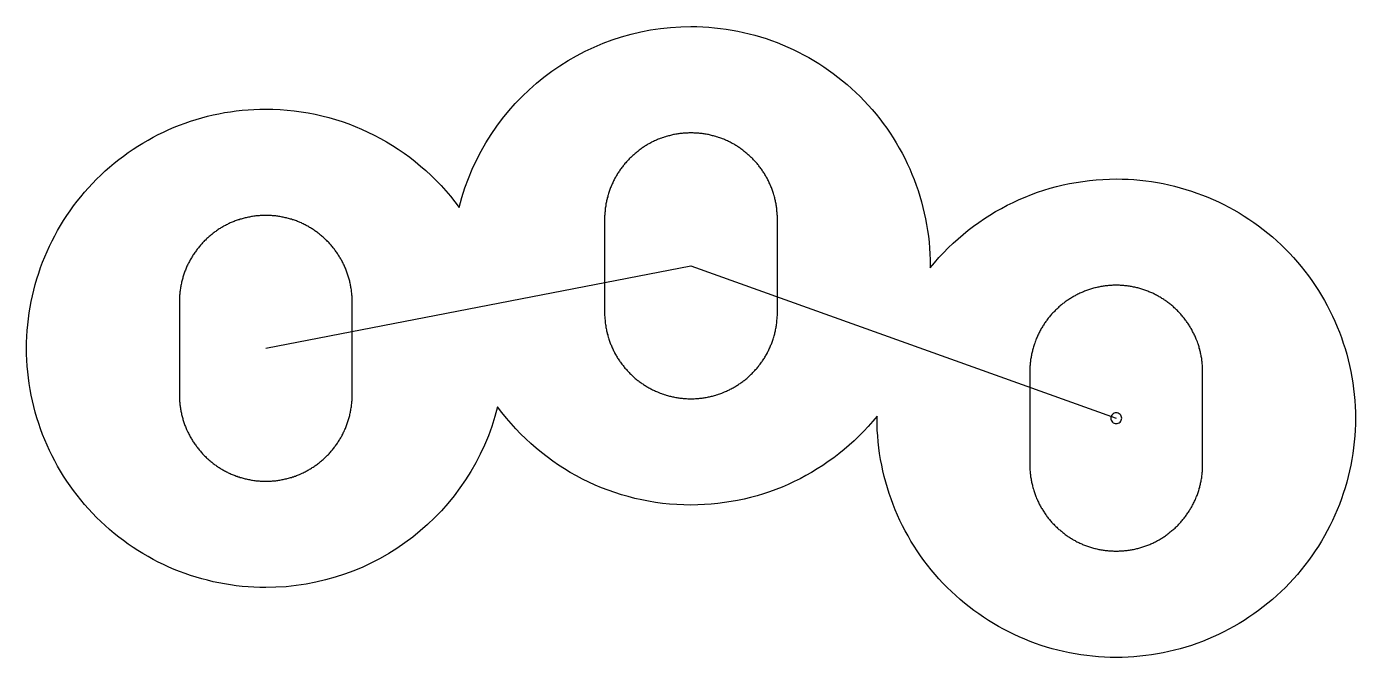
# Model space of a CAD drawing. Extents: x 1 to 174, y -78 to 96.
# Drawn here: x 73.9 to 173.9, y 38.2 to 85.6 of the extents above; entities that cross this region are included whole.
import ezdxf

# ---------------------------------------------------------------- set-up
doc = ezdxf.new("R2010")
doc.units = 0
doc.layers.add('LAYER_1', color=7, linetype='CONTINUOUS')

msp = doc.modelspace()

# ---------------------------------------------------------------- linework, layer by layer
at = {"layer": 'LAYER_1'}
for points in [[(123.91, 85.63, -0.414214), (141.91, 67.63), (141.91, 67.47, -0.226571), (155.91, 74.16, -0.414214), (173.91, 56.16, -0.414214), (155.91, 38.16, -0.414214), (137.91, 56.16), (137.91, 56.32, -0.226571), (123.91, 49.63, -0.239655), (109.36, 57.02, -0.343677), (91.91, 43.42, -0.414214), (73.91, 61.42, -0.414214), (91.91, 79.42, -0.239655), (106.46, 72.02, -0.343677)], [(155.91, 56.57, 0.414214), (155.5, 56.16, 0.414214), (155.91, 55.76, 0.414214), (156.32, 56.16, 0.414214)]]:
    msp.add_lwpolyline(points, format="xyb", close=True, dxfattribs=at)
for points in [[(130.41, 71.13), (130.41, 71.21), (130.41, 71.3), (130.41, 71.38), (130.4, 71.46), (130.4, 71.55), (130.39, 71.63), (130.38, 71.71), (130.38, 71.79), (130.37, 71.87), (130.36, 71.96), (130.35, 72.04), (130.34, 72.12), (130.32, 72.2), (130.31, 72.28), (130.29, 72.36), (130.28, 72.44), (130.26, 72.52), (130.24, 72.6), (130.23, 72.67), (130.21, 72.75), (130.19, 72.83), (130.16, 72.91), (130.14, 72.98), (130.12, 73.06), (130.09, 73.14), (130.07, 73.21), (130.04, 73.29), (130.02, 73.36), (129.99, 73.44), (129.96, 73.51), (129.93, 73.59), (129.9, 73.66), (129.87, 73.73), (129.84, 73.8), (129.8, 73.88), (129.77, 73.95), (129.73, 74.02), (129.7, 74.09), (129.66, 74.16), (129.63, 74.23), (129.59, 74.3), (129.55, 74.36), (129.51, 74.43), (129.47, 74.5), (129.43, 74.57), (129.39, 74.63), (129.34, 74.7), (129.3, 74.76), (129.26, 74.83), (129.21, 74.89), (129.17, 74.95), (129.12, 75.02), (129.07, 75.08), (129.02, 75.14), (128.98, 75.2), (128.93, 75.26), (128.88, 75.32), (128.83, 75.38), (128.77, 75.44), (128.72, 75.5), (128.67, 75.56), (128.62, 75.61), (128.56, 75.67), (128.51, 75.72), (128.45, 75.78), (128.39, 75.83), (128.34, 75.89), (128.28, 75.94), (128.22, 75.99), (128.16, 76.04), (128.1, 76.09), (128.04, 76.14), (127.98, 76.19), (127.92, 76.24), (127.86, 76.29), (127.8, 76.34), (127.74, 76.38), (127.67, 76.43), (127.61, 76.47), (127.54, 76.52), (127.48, 76.56), (127.41, 76.6), (127.35, 76.65), (127.28, 76.69), (127.21, 76.73), (127.15, 76.77), (127.08, 76.81), (127.01, 76.84), (126.94, 76.88), (126.87, 76.92), (126.8, 76.95), (126.73, 76.99), (126.66, 77.02), (126.59, 77.05), (126.51, 77.09), (126.44, 77.12), (126.37, 77.15), (126.29, 77.18), (126.22, 77.21), (126.15, 77.23), (126.07, 77.26), (125.99, 77.29), (125.92, 77.31), (125.84, 77.34), (125.77, 77.36), (125.69, 77.38), (125.61, 77.4), (125.53, 77.42), (125.46, 77.44), (125.38, 77.46), (125.3, 77.48), (125.22, 77.5), (125.14, 77.51), (125.06, 77.53), (124.98, 77.54), (124.9, 77.55), (124.82, 77.57), (124.74, 77.58), (124.66, 77.59), (124.57, 77.59), (124.49, 77.6), (124.41, 77.61), (124.33, 77.62), (124.24, 77.62), (124.16, 77.62), (124.08, 77.63), (123.99, 77.63), (123.91, 77.63), (123.83, 77.63), (123.74, 77.63), (123.66, 77.62), (123.58, 77.62), (123.49, 77.62), (123.41, 77.61), (123.33, 77.6), (123.25, 77.59), (123.16, 77.59), (123.08, 77.58), (123, 77.57), (122.92, 77.55), (122.84, 77.54), (122.76, 77.53), (122.68, 77.51), (122.6, 77.5), (122.52, 77.48), (122.44, 77.46), (122.36, 77.44), (122.29, 77.42), (122.21, 77.4), (122.13, 77.38), (122.05, 77.36), (121.98, 77.34), (121.9, 77.31), (121.83, 77.29), (121.75, 77.26), (121.68, 77.23), (121.6, 77.21), (121.53, 77.18), (121.45, 77.15), (121.38, 77.12), (121.31, 77.09), (121.24, 77.05), (121.16, 77.02), (121.09, 76.99), (121.02, 76.95), (120.95, 76.92), (120.88, 76.88), (120.81, 76.84), (120.74, 76.81), (120.67, 76.77), (120.61, 76.73), (120.54, 76.69), (120.47, 76.65), (120.41, 76.6), (120.34, 76.56), (120.28, 76.52), (120.21, 76.47), (120.15, 76.43), (120.08, 76.38), (120.02, 76.34), (119.96, 76.29), (119.9, 76.24), (119.84, 76.19), (119.78, 76.14), (119.72, 76.09), (119.66, 76.04), (119.6, 75.99), (119.54, 75.94), (119.48, 75.89), (119.43, 75.83), (119.37, 75.78), (119.31, 75.72), (119.26, 75.67), (119.21, 75.61), (119.15, 75.56), (119.1, 75.5), (119.05, 75.44), (119, 75.38), (118.94, 75.32), (118.89, 75.26), (118.85, 75.2), (118.8, 75.14), (118.75, 75.08), (118.7, 75.02), (118.66, 74.95), (118.61, 74.89), (118.56, 74.83), (118.52, 74.76), (118.48, 74.7), (118.43, 74.63), (118.39, 74.57), (118.35, 74.5), (118.31, 74.43), (118.27, 74.36), (118.23, 74.3), (118.19, 74.23), (118.16, 74.16), (118.12, 74.09), (118.09, 74.02), (118.05, 73.95), (118.02, 73.88), (117.98, 73.8), (117.95, 73.73), (117.92, 73.66), (117.89, 73.59), (117.86, 73.51), (117.83, 73.44), (117.8, 73.36), (117.78, 73.29), (117.75, 73.21), (117.73, 73.14), (117.7, 73.06), (117.68, 72.98), (117.66, 72.91), (117.64, 72.83), (117.61, 72.75), (117.6, 72.67), (117.58, 72.6), (117.56, 72.52), (117.54, 72.44), (117.53, 72.36), (117.51, 72.28), (117.5, 72.2), (117.49, 72.12), (117.47, 72.04), (117.46, 71.96), (117.45, 71.87), (117.44, 71.79), (117.44, 71.71), (117.43, 71.63), (117.42, 71.55), (117.42, 71.46), (117.41, 71.38), (117.41, 71.3), (117.41, 71.21), (117.41, 71.13), (117.41, 64.13), (117.41, 64.04), (117.41, 63.96), (117.41, 63.88), (117.42, 63.79), (117.42, 63.71), (117.43, 63.63), (117.44, 63.55), (117.44, 63.46), (117.45, 63.38), (117.46, 63.3), (117.47, 63.22), (117.49, 63.14), (117.5, 63.06), (117.51, 62.98), (117.53, 62.9), (117.54, 62.82), (117.56, 62.74), (117.58, 62.66), (117.6, 62.58), (117.61, 62.5), (117.64, 62.43), (117.66, 62.35), (117.68, 62.27), (117.7, 62.2), (117.73, 62.12), (117.75, 62.04), (117.78, 61.97), (117.8, 61.89), (117.83, 61.82), (117.86, 61.74), (117.89, 61.67), (117.92, 61.6), (117.95, 61.53), (117.98, 61.45), (118.02, 61.38), (118.05, 61.31), (118.09, 61.24), (118.12, 61.17), (118.16, 61.1), (118.19, 61.03), (118.23, 60.96), (118.27, 60.89), (118.31, 60.83), (118.35, 60.76), (118.39, 60.69), (118.43, 60.62), (118.48, 60.56), (118.52, 60.49), (118.56, 60.43), (118.61, 60.37), (118.66, 60.3), (118.7, 60.24), (118.75, 60.18), (118.8, 60.12), (118.85, 60.05), (118.89, 59.99), (118.94, 59.93), (119, 59.87), (119.05, 59.82), (119.1, 59.76), (119.15, 59.7), (119.21, 59.64), (119.26, 59.59), (119.31, 59.53), (119.37, 59.48), (119.43, 59.42), (119.48, 59.37), (119.54, 59.32), (119.6, 59.26), (119.66, 59.21), (119.72, 59.16), (119.78, 59.11), (119.84, 59.06), (119.9, 59.01), (119.96, 58.97), (120.02, 58.92), (120.08, 58.87), (120.15, 58.83), (120.21, 58.78), (120.28, 58.74), (120.34, 58.69), (120.41, 58.65), (120.47, 58.61), (120.54, 58.57), (120.61, 58.53), (120.67, 58.49), (120.74, 58.45), (120.81, 58.41), (120.88, 58.38), (120.95, 58.34), (121.02, 58.3), (121.09, 58.27), (121.16, 58.24), (121.24, 58.2), (121.31, 58.17), (121.38, 58.14), (121.45, 58.11), (121.53, 58.08), (121.6, 58.05), (121.68, 58.02), (121.75, 58), (121.83, 57.97), (121.9, 57.94), (121.98, 57.92), (122.05, 57.9), (122.13, 57.87), (122.21, 57.85), (122.29, 57.83), (122.36, 57.81), (122.44, 57.79), (122.52, 57.78), (122.6, 57.76), (122.68, 57.74), (122.76, 57.73), (122.84, 57.72), (122.92, 57.7), (123, 57.69), (123.08, 57.68), (123.16, 57.67), (123.25, 57.66), (123.33, 57.65), (123.41, 57.65), (123.49, 57.64), (123.58, 57.64), (123.66, 57.63), (123.74, 57.63), (123.83, 57.63), (123.91, 57.63), (123.99, 57.63), (124.08, 57.63), (124.16, 57.63), (124.24, 57.64), (124.33, 57.64), (124.41, 57.65), (124.49, 57.65), (124.57, 57.66), (124.66, 57.67), (124.74, 57.68), (124.82, 57.69), (124.9, 57.7), (124.98, 57.72), (125.06, 57.73), (125.14, 57.74), (125.22, 57.76), (125.3, 57.78), (125.38, 57.79), (125.46, 57.81), (125.53, 57.83), (125.61, 57.85), (125.69, 57.87), (125.77, 57.9), (125.84, 57.92), (125.92, 57.94), (125.99, 57.97), (126.07, 58), (126.15, 58.02), (126.22, 58.05), (126.29, 58.08), (126.37, 58.11), (126.44, 58.14), (126.51, 58.17), (126.59, 58.2), (126.66, 58.24), (126.73, 58.27), (126.8, 58.3), (126.87, 58.34), (126.94, 58.38), (127.01, 58.41), (127.08, 58.45), (127.15, 58.49), (127.21, 58.53), (127.28, 58.57), (127.35, 58.61), (127.41, 58.65), (127.48, 58.69), (127.54, 58.74), (127.61, 58.78), (127.67, 58.83), (127.74, 58.87), (127.8, 58.92), (127.86, 58.97), (127.92, 59.01), (127.98, 59.06), (128.04, 59.11), (128.1, 59.16), (128.16, 59.21), (128.22, 59.26), (128.28, 59.32), (128.34, 59.37), (128.39, 59.42), (128.45, 59.48), (128.51, 59.53), (128.56, 59.59), (128.62, 59.64), (128.67, 59.7), (128.72, 59.76), (128.77, 59.82), (128.83, 59.87), (128.88, 59.93), (128.93, 59.99), (128.98, 60.05), (129.02, 60.12), (129.07, 60.18), (129.12, 60.24), (129.17, 60.3), (129.21, 60.37), (129.26, 60.43), (129.3, 60.49), (129.34, 60.56), (129.39, 60.62), (129.43, 60.69), (129.47, 60.76), (129.51, 60.83), (129.55, 60.89), (129.59, 60.96), (129.63, 61.03), (129.66, 61.1), (129.7, 61.17), (129.73, 61.24), (129.77, 61.31), (129.8, 61.38), (129.84, 61.45), (129.87, 61.53), (129.9, 61.6), (129.93, 61.67), (129.96, 61.74), (129.99, 61.82), (130.02, 61.89), (130.04, 61.97), (130.07, 62.04), (130.09, 62.12), (130.12, 62.2), (130.14, 62.27), (130.16, 62.35), (130.19, 62.43), (130.21, 62.5), (130.23, 62.58), (130.24, 62.66), (130.26, 62.74), (130.28, 62.82), (130.29, 62.9), (130.31, 62.98), (130.32, 63.06), (130.34, 63.14), (130.35, 63.22), (130.36, 63.3), (130.37, 63.38), (130.38, 63.46), (130.38, 63.55), (130.39, 63.63), (130.4, 63.71), (130.4, 63.79), (130.41, 63.88), (130.41, 63.96), (130.41, 64.04), (130.41, 64.13)], [(98.41, 64.92), (98.41, 65), (98.41, 65.09), (98.41, 65.17), (98.4, 65.25), (98.4, 65.34), (98.39, 65.42), (98.38, 65.5), (98.38, 65.58), (98.37, 65.67), (98.36, 65.75), (98.35, 65.83), (98.34, 65.91), (98.32, 65.99), (98.31, 66.07), (98.29, 66.15), (98.28, 66.23), (98.26, 66.31), (98.24, 66.39), (98.23, 66.47), (98.21, 66.54), (98.19, 66.62), (98.16, 66.7), (98.14, 66.78), (98.12, 66.85), (98.09, 66.93), (98.07, 67), (98.04, 67.08), (98.02, 67.15), (97.99, 67.23), (97.96, 67.3), (97.93, 67.38), (97.9, 67.45), (97.87, 67.52), (97.84, 67.6), (97.8, 67.67), (97.77, 67.74), (97.73, 67.81), (97.7, 67.88), (97.66, 67.95), (97.63, 68.02), (97.59, 68.09), (97.55, 68.16), (97.51, 68.22), (97.47, 68.29), (97.43, 68.36), (97.39, 68.42), (97.34, 68.49), (97.3, 68.55), (97.26, 68.62), (97.21, 68.68), (97.17, 68.75), (97.12, 68.81), (97.07, 68.87), (97.02, 68.93), (96.98, 68.99), (96.93, 69.05), (96.88, 69.11), (96.83, 69.17), (96.77, 69.23), (96.72, 69.29), (96.67, 69.35), (96.62, 69.4), (96.56, 69.46), (96.51, 69.52), (96.45, 69.57), (96.39, 69.63), (96.34, 69.68), (96.28, 69.73), (96.22, 69.78), (96.16, 69.84), (96.1, 69.89), (96.04, 69.94), (95.98, 69.99), (95.92, 70.03), (95.86, 70.08), (95.8, 70.13), (95.74, 70.18), (95.67, 70.22), (95.61, 70.27), (95.54, 70.31), (95.48, 70.35), (95.41, 70.4), (95.35, 70.44), (95.28, 70.48), (95.21, 70.52), (95.15, 70.56), (95.08, 70.6), (95.01, 70.64), (94.94, 70.67), (94.87, 70.71), (94.8, 70.74), (94.73, 70.78), (94.66, 70.81), (94.59, 70.85), (94.51, 70.88), (94.44, 70.91), (94.37, 70.94), (94.29, 70.97), (94.22, 71), (94.15, 71.03), (94.07, 71.05), (93.99, 71.08), (93.92, 71.1), (93.84, 71.13), (93.77, 71.15), (93.69, 71.17), (93.61, 71.19), (93.53, 71.22), (93.46, 71.23), (93.38, 71.25), (93.3, 71.27), (93.22, 71.29), (93.14, 71.3), (93.06, 71.32), (92.98, 71.33), (92.9, 71.35), (92.82, 71.36), (92.74, 71.37), (92.66, 71.38), (92.57, 71.39), (92.49, 71.39), (92.41, 71.4), (92.33, 71.41), (92.24, 71.41), (92.16, 71.42), (92.08, 71.42), (91.99, 71.42), (91.91, 71.42), (91.83, 71.42), (91.74, 71.42), (91.66, 71.42), (91.58, 71.41), (91.49, 71.41), (91.41, 71.4), (91.33, 71.39), (91.25, 71.39), (91.16, 71.38), (91.08, 71.37), (91, 71.36), (90.92, 71.35), (90.84, 71.33), (90.76, 71.32), (90.68, 71.3), (90.6, 71.29), (90.52, 71.27), (90.44, 71.25), (90.36, 71.23), (90.29, 71.22), (90.21, 71.19), (90.13, 71.17), (90.05, 71.15), (89.98, 71.13), (89.9, 71.1), (89.83, 71.08), (89.75, 71.05), (89.68, 71.03), (89.6, 71), (89.53, 70.97), (89.45, 70.94), (89.38, 70.91), (89.31, 70.88), (89.24, 70.85), (89.16, 70.81), (89.09, 70.78), (89.02, 70.74), (88.95, 70.71), (88.88, 70.67), (88.81, 70.64), (88.74, 70.6), (88.67, 70.56), (88.61, 70.52), (88.54, 70.48), (88.47, 70.44), (88.41, 70.4), (88.34, 70.35), (88.28, 70.31), (88.21, 70.27), (88.15, 70.22), (88.08, 70.18), (88.02, 70.13), (87.96, 70.08), (87.9, 70.03), (87.84, 69.99), (87.78, 69.94), (87.72, 69.89), (87.66, 69.84), (87.6, 69.78), (87.54, 69.73), (87.48, 69.68), (87.43, 69.63), (87.37, 69.57), (87.31, 69.52), (87.26, 69.46), (87.21, 69.4), (87.15, 69.35), (87.1, 69.29), (87.05, 69.23), (87, 69.17), (86.94, 69.11), (86.89, 69.05), (86.85, 68.99), (86.8, 68.93), (86.75, 68.87), (86.7, 68.81), (86.66, 68.75), (86.61, 68.68), (86.56, 68.62), (86.52, 68.55), (86.48, 68.49), (86.43, 68.42), (86.39, 68.36), (86.35, 68.29), (86.31, 68.22), (86.27, 68.16), (86.23, 68.09), (86.19, 68.02), (86.16, 67.95), (86.12, 67.88), (86.09, 67.81), (86.05, 67.74), (86.02, 67.67), (85.98, 67.6), (85.95, 67.52), (85.92, 67.45), (85.89, 67.38), (85.86, 67.3), (85.83, 67.23), (85.8, 67.15), (85.78, 67.08), (85.75, 67), (85.73, 66.93), (85.7, 66.85), (85.68, 66.78), (85.66, 66.7), (85.64, 66.62), (85.61, 66.54), (85.6, 66.47), (85.58, 66.39), (85.56, 66.31), (85.54, 66.23), (85.53, 66.15), (85.51, 66.07), (85.5, 65.99), (85.49, 65.91), (85.47, 65.83), (85.46, 65.75), (85.45, 65.67), (85.44, 65.58), (85.44, 65.5), (85.43, 65.42), (85.42, 65.34), (85.42, 65.25), (85.41, 65.17), (85.41, 65.09), (85.41, 65), (85.41, 64.92), (85.41, 57.92), (85.41, 57.84), (85.41, 57.75), (85.41, 57.67), (85.42, 57.59), (85.42, 57.5), (85.43, 57.42), (85.44, 57.34), (85.44, 57.26), (85.45, 57.17), (85.46, 57.09), (85.47, 57.01), (85.49, 56.93), (85.5, 56.85), (85.51, 56.77), (85.53, 56.69), (85.54, 56.61), (85.56, 56.53), (85.58, 56.45), (85.6, 56.37), (85.61, 56.3), (85.64, 56.22), (85.66, 56.14), (85.68, 56.06), (85.7, 55.99), (85.73, 55.91), (85.75, 55.84), (85.78, 55.76), (85.8, 55.69), (85.83, 55.61), (85.86, 55.54), (85.89, 55.46), (85.92, 55.39), (85.95, 55.32), (85.98, 55.25), (86.02, 55.17), (86.05, 55.1), (86.09, 55.03), (86.12, 54.96), (86.16, 54.89), (86.19, 54.82), (86.23, 54.75), (86.27, 54.68), (86.31, 54.62), (86.35, 54.55), (86.39, 54.48), (86.43, 54.42), (86.48, 54.35), (86.52, 54.29), (86.56, 54.22), (86.61, 54.16), (86.66, 54.09), (86.7, 54.03), (86.75, 53.97), (86.8, 53.91), (86.85, 53.85), (86.89, 53.79), (86.94, 53.73), (87, 53.67), (87.05, 53.61), (87.1, 53.55), (87.15, 53.49), (87.21, 53.44), (87.26, 53.38), (87.31, 53.32), (87.37, 53.27), (87.43, 53.21), (87.48, 53.16), (87.54, 53.11), (87.6, 53.06), (87.66, 53.01), (87.72, 52.95), (87.78, 52.9), (87.84, 52.85), (87.9, 52.81), (87.96, 52.76), (88.02, 52.71), (88.08, 52.66), (88.15, 52.62), (88.21, 52.57), (88.28, 52.53), (88.34, 52.49), (88.41, 52.44), (88.47, 52.4), (88.54, 52.36), (88.61, 52.32), (88.67, 52.28), (88.74, 52.24), (88.81, 52.2), (88.88, 52.17), (88.95, 52.13), (89.02, 52.1), (89.09, 52.06), (89.16, 52.03), (89.24, 51.99), (89.31, 51.96), (89.38, 51.93), (89.45, 51.9), (89.53, 51.87), (89.6, 51.84), (89.68, 51.81), (89.75, 51.79), (89.83, 51.76), (89.9, 51.74), (89.98, 51.71), (90.05, 51.69), (90.13, 51.67), (90.21, 51.65), (90.29, 51.62), (90.36, 51.61), (90.44, 51.59), (90.52, 51.57), (90.6, 51.55), (90.68, 51.54), (90.76, 51.52), (90.84, 51.51), (90.92, 51.49), (91, 51.48), (91.08, 51.47), (91.16, 51.46), (91.25, 51.45), (91.33, 51.45), (91.41, 51.44), (91.49, 51.43), (91.58, 51.43), (91.66, 51.42), (91.74, 51.42), (91.83, 51.42), (91.91, 51.42), (91.99, 51.42), (92.08, 51.42), (92.16, 51.42), (92.24, 51.43), (92.33, 51.43), (92.41, 51.44), (92.49, 51.45), (92.57, 51.45), (92.66, 51.46), (92.74, 51.47), (92.82, 51.48), (92.9, 51.49), (92.98, 51.51), (93.06, 51.52), (93.14, 51.54), (93.22, 51.55), (93.3, 51.57), (93.38, 51.59), (93.46, 51.61), (93.53, 51.62), (93.61, 51.65), (93.69, 51.67), (93.77, 51.69), (93.84, 51.71), (93.92, 51.74), (93.99, 51.76), (94.07, 51.79), (94.15, 51.81), (94.22, 51.84), (94.29, 51.87), (94.37, 51.9), (94.44, 51.93), (94.51, 51.96), (94.59, 51.99), (94.66, 52.03), (94.73, 52.06), (94.8, 52.1), (94.87, 52.13), (94.94, 52.17), (95.01, 52.2), (95.08, 52.24), (95.15, 52.28), (95.21, 52.32), (95.28, 52.36), (95.35, 52.4), (95.41, 52.44), (95.48, 52.49), (95.54, 52.53), (95.61, 52.57), (95.67, 52.62), (95.74, 52.66), (95.8, 52.71), (95.86, 52.76), (95.92, 52.81), (95.98, 52.85), (96.04, 52.9), (96.1, 52.95), (96.16, 53.01), (96.22, 53.06), (96.28, 53.11), (96.34, 53.16), (96.39, 53.21), (96.45, 53.27), (96.51, 53.32), (96.56, 53.38), (96.62, 53.44), (96.67, 53.49), (96.72, 53.55), (96.77, 53.61), (96.83, 53.67), (96.88, 53.73), (96.93, 53.79), (96.98, 53.85), (97.02, 53.91), (97.07, 53.97), (97.12, 54.03), (97.17, 54.09), (97.21, 54.16), (97.26, 54.22), (97.3, 54.29), (97.34, 54.35), (97.39, 54.42), (97.43, 54.48), (97.47, 54.55), (97.51, 54.62), (97.55, 54.68), (97.59, 54.75), (97.63, 54.82), (97.66, 54.89), (97.7, 54.96), (97.73, 55.03), (97.77, 55.1), (97.8, 55.17), (97.84, 55.25), (97.87, 55.32), (97.9, 55.39), (97.93, 55.46), (97.96, 55.54), (97.99, 55.61), (98.02, 55.69), (98.04, 55.76), (98.07, 55.84), (98.09, 55.91), (98.12, 55.99), (98.14, 56.06), (98.16, 56.14), (98.19, 56.22), (98.21, 56.3), (98.23, 56.37), (98.24, 56.45), (98.26, 56.53), (98.28, 56.61), (98.29, 56.69), (98.31, 56.77), (98.32, 56.85), (98.34, 56.93), (98.35, 57.01), (98.36, 57.09), (98.37, 57.17), (98.38, 57.26), (98.38, 57.34), (98.39, 57.42), (98.4, 57.5), (98.4, 57.59), (98.41, 57.67), (98.41, 57.75), (98.41, 57.84), (98.41, 57.92)], [(162.41, 59.66), (162.41, 59.75), (162.41, 59.83), (162.41, 59.91), (162.4, 60), (162.4, 60.08), (162.39, 60.16), (162.38, 60.25), (162.38, 60.33), (162.37, 60.41), (162.36, 60.49), (162.35, 60.57), (162.34, 60.65), (162.32, 60.73), (162.31, 60.81), (162.29, 60.89), (162.28, 60.97), (162.26, 61.05), (162.24, 61.13), (162.23, 61.21), (162.21, 61.29), (162.19, 61.36), (162.16, 61.44), (162.14, 61.52), (162.12, 61.6), (162.09, 61.67), (162.07, 61.75), (162.04, 61.82), (162.02, 61.9), (161.99, 61.97), (161.96, 62.05), (161.93, 62.12), (161.9, 62.19), (161.87, 62.27), (161.84, 62.34), (161.8, 62.41), (161.77, 62.48), (161.73, 62.55), (161.7, 62.62), (161.66, 62.69), (161.63, 62.76), (161.59, 62.83), (161.55, 62.9), (161.51, 62.97), (161.47, 63.03), (161.43, 63.1), (161.39, 63.17), (161.34, 63.23), (161.3, 63.3), (161.26, 63.36), (161.21, 63.43), (161.17, 63.49), (161.12, 63.55), (161.07, 63.61), (161.02, 63.68), (160.98, 63.74), (160.93, 63.8), (160.88, 63.86), (160.83, 63.92), (160.77, 63.98), (160.72, 64.03), (160.67, 64.09), (160.62, 64.15), (160.56, 64.2), (160.51, 64.26), (160.45, 64.31), (160.39, 64.37), (160.34, 64.42), (160.28, 64.47), (160.22, 64.53), (160.16, 64.58), (160.1, 64.63), (160.04, 64.68), (159.98, 64.73), (159.92, 64.78), (159.86, 64.82), (159.8, 64.87), (159.74, 64.92), (159.67, 64.96), (159.61, 65.01), (159.54, 65.05), (159.48, 65.1), (159.41, 65.14), (159.35, 65.18), (159.28, 65.22), (159.21, 65.26), (159.15, 65.3), (159.08, 65.34), (159.01, 65.38), (158.94, 65.42), (158.87, 65.45), (158.8, 65.49), (158.73, 65.52), (158.66, 65.56), (158.59, 65.59), (158.51, 65.62), (158.44, 65.65), (158.37, 65.68), (158.29, 65.71), (158.22, 65.74), (158.15, 65.77), (158.07, 65.8), (157.99, 65.82), (157.92, 65.85), (157.84, 65.87), (157.77, 65.89), (157.69, 65.92), (157.61, 65.94), (157.53, 65.96), (157.46, 65.98), (157.38, 66), (157.3, 66.01), (157.22, 66.03), (157.14, 66.05), (157.06, 66.06), (156.98, 66.07), (156.9, 66.09), (156.82, 66.1), (156.74, 66.11), (156.66, 66.12), (156.57, 66.13), (156.49, 66.14), (156.41, 66.14), (156.33, 66.15), (156.24, 66.15), (156.16, 66.16), (156.08, 66.16), (155.99, 66.16), (155.91, 66.16), (155.83, 66.16), (155.74, 66.16), (155.66, 66.16), (155.58, 66.15), (155.49, 66.15), (155.41, 66.14), (155.33, 66.14), (155.25, 66.13), (155.16, 66.12), (155.08, 66.11), (155, 66.1), (154.92, 66.09), (154.84, 66.07), (154.76, 66.06), (154.68, 66.05), (154.6, 66.03), (154.52, 66.01), (154.44, 66), (154.36, 65.98), (154.29, 65.96), (154.21, 65.94), (154.13, 65.92), (154.05, 65.89), (153.98, 65.87), (153.9, 65.85), (153.83, 65.82), (153.75, 65.8), (153.68, 65.77), (153.6, 65.74), (153.53, 65.71), (153.45, 65.68), (153.38, 65.65), (153.31, 65.62), (153.24, 65.59), (153.16, 65.56), (153.09, 65.52), (153.02, 65.49), (152.95, 65.45), (152.88, 65.42), (152.81, 65.38), (152.74, 65.34), (152.67, 65.3), (152.61, 65.26), (152.54, 65.22), (152.47, 65.18), (152.41, 65.14), (152.34, 65.1), (152.28, 65.05), (152.21, 65.01), (152.15, 64.96), (152.08, 64.92), (152.02, 64.87), (151.96, 64.82), (151.9, 64.78), (151.84, 64.73), (151.78, 64.68), (151.72, 64.63), (151.66, 64.58), (151.6, 64.53), (151.54, 64.47), (151.48, 64.42), (151.43, 64.37), (151.37, 64.31), (151.31, 64.26), (151.26, 64.2), (151.21, 64.15), (151.15, 64.09), (151.1, 64.03), (151.05, 63.98), (151, 63.92), (150.94, 63.86), (150.89, 63.8), (150.85, 63.74), (150.8, 63.68), (150.75, 63.61), (150.7, 63.55), (150.66, 63.49), (150.61, 63.43), (150.56, 63.36), (150.52, 63.3), (150.48, 63.23), (150.43, 63.17), (150.39, 63.1), (150.35, 63.03), (150.31, 62.97), (150.27, 62.9), (150.23, 62.83), (150.19, 62.76), (150.16, 62.69), (150.12, 62.62), (150.09, 62.55), (150.05, 62.48), (150.02, 62.41), (149.98, 62.34), (149.95, 62.27), (149.92, 62.19), (149.89, 62.12), (149.86, 62.05), (149.83, 61.97), (149.8, 61.9), (149.78, 61.82), (149.75, 61.75), (149.73, 61.67), (149.7, 61.6), (149.68, 61.52), (149.66, 61.44), (149.64, 61.36), (149.61, 61.29), (149.6, 61.21), (149.58, 61.13), (149.56, 61.05), (149.54, 60.97), (149.53, 60.89), (149.51, 60.81), (149.5, 60.73), (149.49, 60.65), (149.47, 60.57), (149.46, 60.49), (149.45, 60.41), (149.44, 60.33), (149.44, 60.25), (149.43, 60.16), (149.42, 60.08), (149.42, 60), (149.41, 59.91), (149.41, 59.83), (149.41, 59.75), (149.41, 59.66), (149.41, 52.66), (149.41, 52.58), (149.41, 52.49), (149.41, 52.41), (149.42, 52.33), (149.42, 52.25), (149.43, 52.16), (149.44, 52.08), (149.44, 52), (149.45, 51.92), (149.46, 51.83), (149.47, 51.75), (149.49, 51.67), (149.5, 51.59), (149.51, 51.51), (149.53, 51.43), (149.54, 51.35), (149.56, 51.27), (149.58, 51.19), (149.6, 51.12), (149.61, 51.04), (149.64, 50.96), (149.66, 50.88), (149.68, 50.81), (149.7, 50.73), (149.73, 50.65), (149.75, 50.58), (149.78, 50.5), (149.8, 50.43), (149.83, 50.35), (149.86, 50.28), (149.89, 50.21), (149.92, 50.13), (149.95, 50.06), (149.98, 49.99), (150.02, 49.92), (150.05, 49.84), (150.09, 49.77), (150.12, 49.7), (150.16, 49.63), (150.19, 49.56), (150.23, 49.5), (150.27, 49.43), (150.31, 49.36), (150.35, 49.29), (150.39, 49.23), (150.43, 49.16), (150.48, 49.09), (150.52, 49.03), (150.56, 48.96), (150.61, 48.9), (150.66, 48.84), (150.7, 48.77), (150.75, 48.71), (150.8, 48.65), (150.85, 48.59), (150.89, 48.53), (150.94, 48.47), (151, 48.41), (151.05, 48.35), (151.1, 48.29), (151.15, 48.23), (151.21, 48.18), (151.26, 48.12), (151.31, 48.07), (151.37, 48.01), (151.43, 47.96), (151.48, 47.9), (151.54, 47.85), (151.6, 47.8), (151.66, 47.75), (151.72, 47.7), (151.78, 47.65), (151.84, 47.6), (151.9, 47.55), (151.96, 47.5), (152.02, 47.45), (152.08, 47.41), (152.15, 47.36), (152.21, 47.32), (152.28, 47.27), (152.34, 47.23), (152.41, 47.19), (152.47, 47.14), (152.54, 47.1), (152.61, 47.06), (152.67, 47.02), (152.74, 46.99), (152.81, 46.95), (152.88, 46.91), (152.95, 46.87), (153.02, 46.84), (153.09, 46.8), (153.16, 46.77), (153.24, 46.74), (153.31, 46.7), (153.38, 46.67), (153.45, 46.64), (153.53, 46.61), (153.6, 46.58), (153.68, 46.56), (153.75, 46.53), (153.83, 46.5), (153.9, 46.48), (153.98, 46.45), (154.05, 46.43), (154.13, 46.41), (154.21, 46.39), (154.29, 46.37), (154.36, 46.35), (154.44, 46.33), (154.52, 46.31), (154.6, 46.29), (154.68, 46.28), (154.76, 46.26), (154.84, 46.25), (154.92, 46.24), (155, 46.23), (155.08, 46.21), (155.16, 46.2), (155.25, 46.2), (155.33, 46.19), (155.41, 46.18), (155.49, 46.18), (155.58, 46.17), (155.66, 46.17), (155.74, 46.16), (155.83, 46.16), (155.91, 46.16), (155.99, 46.16), (156.08, 46.16), (156.16, 46.17), (156.24, 46.17), (156.33, 46.18), (156.41, 46.18), (156.49, 46.19), (156.57, 46.2), (156.66, 46.2), (156.74, 46.21), (156.82, 46.23), (156.9, 46.24), (156.98, 46.25), (157.06, 46.26), (157.14, 46.28), (157.22, 46.29), (157.3, 46.31), (157.38, 46.33), (157.46, 46.35), (157.53, 46.37), (157.61, 46.39), (157.69, 46.41), (157.77, 46.43), (157.84, 46.45), (157.92, 46.48), (157.99, 46.5), (158.07, 46.53), (158.15, 46.56), (158.22, 46.58), (158.29, 46.61), (158.37, 46.64), (158.44, 46.67), (158.51, 46.7), (158.59, 46.74), (158.66, 46.77), (158.73, 46.8), (158.8, 46.84), (158.87, 46.87), (158.94, 46.91), (159.01, 46.95), (159.08, 46.99), (159.15, 47.02), (159.21, 47.06), (159.28, 47.1), (159.35, 47.14), (159.41, 47.19), (159.48, 47.23), (159.54, 47.27), (159.61, 47.32), (159.67, 47.36), (159.74, 47.41), (159.8, 47.45), (159.86, 47.5), (159.92, 47.55), (159.98, 47.6), (160.04, 47.65), (160.1, 47.7), (160.16, 47.75), (160.22, 47.8), (160.28, 47.85), (160.34, 47.9), (160.39, 47.96), (160.45, 48.01), (160.51, 48.07), (160.56, 48.12), (160.62, 48.18), (160.67, 48.23), (160.72, 48.29), (160.77, 48.35), (160.83, 48.41), (160.88, 48.47), (160.93, 48.53), (160.98, 48.59), (161.02, 48.65), (161.07, 48.71), (161.12, 48.77), (161.17, 48.84), (161.21, 48.9), (161.26, 48.96), (161.3, 49.03), (161.34, 49.09), (161.39, 49.16), (161.43, 49.23), (161.47, 49.29), (161.51, 49.36), (161.55, 49.43), (161.59, 49.5), (161.63, 49.56), (161.66, 49.63), (161.7, 49.7), (161.73, 49.77), (161.77, 49.84), (161.8, 49.92), (161.84, 49.99), (161.87, 50.06), (161.9, 50.13), (161.93, 50.21), (161.96, 50.28), (161.99, 50.35), (162.02, 50.43), (162.04, 50.5), (162.07, 50.58), (162.09, 50.65), (162.12, 50.73), (162.14, 50.81), (162.16, 50.88), (162.19, 50.96), (162.21, 51.04), (162.23, 51.12), (162.24, 51.19), (162.26, 51.27), (162.28, 51.35), (162.29, 51.43), (162.31, 51.51), (162.32, 51.59), (162.34, 51.67), (162.35, 51.75), (162.36, 51.83), (162.37, 51.92), (162.38, 52), (162.38, 52.08), (162.39, 52.16), (162.4, 52.25), (162.4, 52.33), (162.41, 52.41), (162.41, 52.49), (162.41, 52.58), (162.41, 52.66)]]:
    msp.add_lwpolyline(points, close=True, dxfattribs=at)
msp.add_lwpolyline([(91.91, 61.42), (123.91, 67.63), (155.91, 56.16)], dxfattribs=at)

doc.saveas('drawing.dxf')
